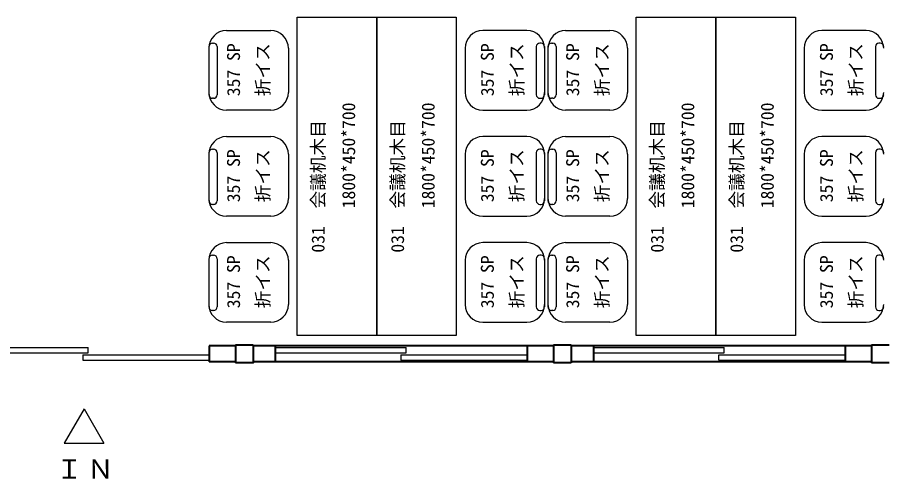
# Model space of a CAD drawing. Units: millimetres at full size, sheet at 1:50; details may follow other scales. Extents: x -10220 to 10872, y -9583 to 9014.
# Drawn here: x -2616 to 2287, y -9287 to -6676 of the extents above; entities that cross this region are included whole.
import ezdxf
from ezdxf.enums import TextEntityAlignment as Align

# ---------------------------------------------------------------- set-up
doc = ezdxf.new("R2010")
doc.units = ezdxf.units.MM
doc.header["$LTSCALE"] = 50
doc.layers.add('0-0', color=2, linetype='Continuous', lineweight=40)
doc.layers.add('0-2', color=7, linetype='Continuous', lineweight=25)
doc.styles.add('ＭＳ ゴシック', font='')
doc.styles.get('ＭＳ ゴシック').set_extended_font_data('MS Gothic')

msp = doc.modelspace()

# ---------------------------------------------------------------- linework, layer by layer
at = {"layer": '0-0'}
for p, q in [((-1381.04, -8535.48), (-1381.04, -8530.48)), ((-1381.04, -8530.48), (-1281.04, -8530.48)), ((-1281.04, -8535.48), (-1281.04, -8530.48)), ((418.96, -8535.48), (418.96, -8530.48)), ((418.96, -8530.48), (518.96, -8530.48)), ((518.96, -8535.48), (518.96, -8530.48)), ((2218.96, -8535.48), (2218.96, -8530.48)), ((2218.96, -8530.48), (2318.96, -8530.48)), ((-1381.04, -8535.48), (-1531.04, -8535.48)), ((-1531.04, -8535.48), (-1531.04, -8625.48)), ((418.96, -8535.48), (-1281.04, -8535.48)), ((-1156.04, -8535.48), (-1156.04, -8625.48)), ((268.96, -8535.48), (268.96, -8625.48)), ((2218.96, -8535.48), (518.96, -8535.48)), ((643.96, -8535.48), (643.96, -8625.48)), ((2068.96, -8535.48), (2068.96, -8625.48)), ((-1381.04, -8625.48), (-1531.04, -8625.48)), ((418.96, -8625.48), (-1281.04, -8625.48)), ((2218.96, -8625.48), (518.96, -8625.48)), ((518.96, -8630.48), (418.96, -8630.48)), ((2318.96, -8630.48), (2218.96, -8630.48))]:
    msp.add_line(p, q, dxfattribs=at)
at = {"layer": '0-0', "color": 7, "lineweight": 25}
for p, q in [((-2956.04, -8545.48), (-2216.04, -8545.48)), ((-2956.04, -8575.48), (-2216.04, -8575.48)), ((-2216.04, -8575.48), (-2216.04, -8545.48)), ((-1156.04, -8545.48), (-416.04, -8545.48)), ((-1156.04, -8575.48), (-416.04, -8575.48)), ((-416.04, -8575.48), (-416.04, -8545.48)), ((643.96, -8545.48), (1383.96, -8545.48)), ((-2246.04, -8585.48), (-1531.04, -8585.48)), ((-446.04, -8585.48), (268.96, -8585.48)), ((1353.96, -8615.48), (2068.96, -8615.48))]:
    msp.add_line(p, q, dxfattribs=at)
at = {"layer": '0-0'}
for points in [[(-1381.04, -8535.48), (-1381.04, -8625.48), (-1381.04, -8630.48)], [(-1281.04, -8535.48), (-1281.04, -8625.48), (-1281.04, -8630.48), (-1381.04, -8630.48)], [(418.96, -8535.48), (418.96, -8625.48), (418.96, -8630.48)], [(518.96, -8535.48), (518.96, -8625.48), (518.96, -8630.48)], [(2218.96, -8535.48), (2218.96, -8625.48), (2218.96, -8630.48)]]:
    msp.add_lwpolyline(points, dxfattribs=at)
at = {"layer": '0-0', "color": 7, "lineweight": 25}
for points in [[(643.96, -8575.48), (1383.96, -8575.48), (1383.96, -8545.48)], [(-2246.04, -8585.48), (-2246.04, -8615.48), (-1531.04, -8615.48)], [(-446.04, -8585.48), (-446.04, -8615.48), (268.96, -8615.48)], [(1353.96, -8615.48), (1353.96, -8585.48), (2068.96, -8585.48)]]:
    msp.add_lwpolyline(points, dxfattribs=at)
at = {"layer": '0-2'}
for p, q in [((-1432.18, -6751.31), (-1182.18, -6751.31)), ((267.82, -6751.31), (17.82, -6751.31)), ((487.24, -6751.31), (737.24, -6751.31)), ((2187.23, -6751.31), (1937.23, -6751.31)), ((-1532.18, -6842.29), (-1532.18, -7114.56)), ((-1512.18, -6822.29), (-1505.61, -6822.29)), ((-1485.62, -6842.29), (-1485.62, -7114.56)), ((-1082.18, -6851.31), (-1082.18, -7101.31)), ((-82.18, -6851.31), (-82.18, -7101.31)), ((321.25, -6842.29), (321.25, -7114.56)), ((347.81, -6822.29), (341.25, -6822.29)), ((367.82, -6842.29), (367.82, -7114.56)), ((387.24, -6842.29), (387.24, -7114.56)), ((407.24, -6822.29), (413.8, -6822.29)), ((433.8, -6842.29), (433.8, -7114.56)), ((837.24, -6851.31), (837.24, -7101.31)), ((1837.23, -6851.31), (1837.23, -7101.31)), ((2240.67, -6842.29), (2240.67, -7114.56)), ((2267.23, -6822.29), (2260.66, -6822.29)), ((-1505.61, -7134.56), (-1512.18, -7134.56)), ((341.25, -7134.56), (347.81, -7134.56)), ((413.8, -7134.56), (407.24, -7134.56)), ((2260.66, -7134.56), (2267.23, -7134.56)), ((-1182.18, -7201.31), (-1432.18, -7201.31)), ((17.82, -7201.31), (267.82, -7201.31)), ((737.24, -7201.31), (487.24, -7201.31)), ((1937.23, -7201.31), (2187.23, -7201.31)), ((-1432.18, -7351.32), (-1182.18, -7351.32)), ((267.82, -7351.32), (17.82, -7351.32)), ((487.24, -7351.32), (737.24, -7351.32)), ((2187.23, -7351.32), (1937.23, -7351.32)), ((-1532.18, -7442.29), (-1532.18, -7714.56)), ((-1512.18, -7422.29), (-1505.61, -7422.29)), ((-1485.62, -7442.29), (-1485.62, -7714.56)), ((-1082.18, -7451.32), (-1082.18, -7701.32)), ((-82.18, -7451.32), (-82.18, -7701.32)), ((321.25, -7442.29), (321.25, -7714.56)), ((347.81, -7422.29), (341.25, -7422.29)), ((367.82, -7442.29), (367.82, -7714.56)), ((387.24, -7442.29), (387.24, -7714.56)), ((407.24, -7422.29), (413.8, -7422.29)), ((433.8, -7442.29), (433.8, -7714.56)), ((837.24, -7451.32), (837.24, -7701.32)), ((1837.23, -7451.32), (1837.23, -7701.32)), ((2240.67, -7442.29), (2240.67, -7714.56)), ((2267.23, -7422.29), (2260.66, -7422.29)), ((-1505.61, -7734.56), (-1512.18, -7734.56)), ((341.25, -7734.56), (347.81, -7734.56)), ((413.8, -7734.56), (407.24, -7734.56)), ((2260.66, -7734.56), (2267.23, -7734.56)), ((-1182.18, -7801.31), (-1432.18, -7801.31)), ((17.82, -7801.31), (267.82, -7801.31)), ((737.24, -7801.31), (487.24, -7801.31)), ((1937.23, -7801.31), (2187.23, -7801.31)), ((-1432.18, -7951.31), (-1182.18, -7951.31)), ((267.82, -7951.31), (17.82, -7951.31)), ((487.24, -7951.31), (737.24, -7951.31)), ((2187.23, -7951.31), (1937.23, -7951.31)), ((-1512.18, -8022.29), (-1505.61, -8022.29)), ((347.81, -8022.29), (341.25, -8022.29)), ((407.24, -8022.29), (413.8, -8022.29)), ((2267.23, -8022.29), (2260.66, -8022.29)), ((-1532.18, -8042.29), (-1532.18, -8314.56)), ((-1485.62, -8042.29), (-1485.62, -8314.56)), ((-1082.18, -8051.32), (-1082.18, -8301.32)), ((-82.18, -8051.32), (-82.18, -8301.32)), ((321.25, -8042.29), (321.25, -8314.56)), ((367.82, -8042.29), (367.82, -8314.56)), ((387.24, -8042.29), (387.24, -8314.56)), ((433.8, -8042.29), (433.8, -8314.56)), ((837.24, -8051.32), (837.24, -8301.32)), ((1837.23, -8051.32), (1837.23, -8301.32)), ((2240.67, -8042.29), (2240.67, -8314.56)), ((-1505.61, -8334.56), (-1512.18, -8334.56)), ((341.25, -8334.56), (347.81, -8334.56)), ((413.8, -8334.56), (407.24, -8334.56)), ((2260.66, -8334.56), (2267.23, -8334.56)), ((-1182.18, -8401.31), (-1432.18, -8401.31)), ((17.82, -8401.31), (267.82, -8401.31)), ((737.24, -8401.31), (487.24, -8401.31)), ((1937.23, -8401.31), (2187.23, -8401.31)), ((-2238.8, -8892.36), (-2350.73, -9086.23)), ((-2238.8, -8892.36), (-2126.87, -9086.23)), ((-2350.73, -9086.23), (-2126.87, -9086.23))]:
    msp.add_line(p, q, dxfattribs=at)
for points in [[(-582.18, -8476.31), (-1032.18, -8476.31), (-1032.18, -6676.31), (-582.18, -6676.31)], [(-132.18, -8476.31), (-582.18, -8476.31), (-582.18, -6676.31), (-132.18, -6676.31)], [(1337.23, -8476.31), (887.24, -8476.31), (887.24, -6676.31), (1337.23, -6676.31)], [(1787.23, -8476.31), (1337.23, -8476.31), (1337.23, -6676.31), (1787.23, -6676.31)]]:
    msp.add_lwpolyline(points, close=True, dxfattribs=at)
for centre, radius, start, end in [((-1432.18, -6851.31), 100, 90, 180), ((-1182.18, -6851.31), 100, 0, 90), ((17.82, -6851.31), 100, 90, 180), ((267.82, -6851.31), 100, 0, 90), ((487.24, -6851.31), 100, 90, 180), ((737.24, -6851.31), 100, 0, 90), ((1937.23, -6851.31), 100, 90, 180), ((2187.23, -6851.31), 100, 0, 90), ((-1512.18, -6842.29), 20, 90, 180), ((-1505.61, -6842.29), 20, 0, 90), ((341.25, -6842.29), 20, 90, 180), ((347.81, -6842.29), 20, 0, 90), ((407.24, -6842.29), 20, 90, 180), ((413.8, -6842.29), 20, 0, 90), ((2260.66, -6842.29), 20, 90, 180), ((2267.23, -6842.29), 20, 0, 90), ((-1432.18, -7101.31), 100, 180, 270), ((-1182.18, -7101.31), 100, 270, 0), ((17.82, -7101.31), 100, 180, 270), ((267.82, -7101.31), 100, 270, 0), ((487.24, -7101.31), 100, 180, 270), ((737.24, -7101.31), 100, 270, 0), ((1937.23, -7101.31), 100, 180, 270), ((2187.23, -7101.31), 100, 270, 0), ((-1512.18, -7114.56), 20, 180, 270), ((-1505.61, -7114.56), 20, 270, 0), ((341.25, -7114.56), 20, 180, 270), ((347.81, -7114.56), 20, 270, 0), ((407.24, -7114.56), 20, 180, 270), ((413.8, -7114.56), 20, 270, 0), ((2260.66, -7114.56), 20, 180, 270), ((2267.23, -7114.56), 20, 270, 0), ((-1432.18, -7451.32), 100, 90, 180), ((-1182.18, -7451.32), 100, 0, 90), ((17.82, -7451.32), 100, 90, 180), ((267.82, -7451.32), 100, 0, 90), ((487.24, -7451.32), 100, 90, 180), ((737.24, -7451.32), 100, 0, 90), ((1937.23, -7451.32), 100, 90, 180), ((2187.23, -7451.32), 100, 0, 90), ((-1512.18, -7442.29), 20, 90, 180), ((-1505.61, -7442.29), 20, 0, 90), ((341.25, -7442.29), 20, 90, 180), ((347.81, -7442.29), 20, 0, 90), ((407.24, -7442.29), 20, 90, 180), ((413.8, -7442.29), 20, 0, 90), ((2260.66, -7442.29), 20, 90, 180), ((2267.23, -7442.29), 20, 0, 90), ((-1432.18, -7701.32), 100, 180, 270), ((-1512.18, -7714.56), 20, 180, 270), ((-1505.61, -7714.56), 20, 270, 0), ((-1182.18, -7701.32), 100, 270, 0), ((17.82, -7701.32), 100, 180, 270), ((267.82, -7701.32), 100, 270, 0), ((341.25, -7714.56), 20, 180, 270), ((347.81, -7714.56), 20, 270, 0), ((487.24, -7701.32), 100, 180, 270), ((407.24, -7714.56), 20, 180, 270), ((413.8, -7714.56), 20, 270, 0), ((737.24, -7701.32), 100, 270, 0), ((1937.23, -7701.32), 100, 180, 270), ((2187.23, -7701.32), 100, 270, 0), ((2260.66, -7714.56), 20, 180, 270), ((2267.23, -7714.56), 20, 270, 0), ((-1432.18, -8051.32), 100, 90, 180), ((-1182.18, -8051.32), 100, 0, 90), ((17.82, -8051.32), 100, 90, 180), ((267.82, -8051.32), 100, 0, 90), ((487.24, -8051.32), 100, 90, 180), ((737.24, -8051.32), 100, 0, 90), ((1937.23, -8051.32), 100, 90, 180), ((2187.23, -8051.32), 100, 0, 90), ((-1512.18, -8042.29), 20, 90, 180), ((-1505.61, -8042.29), 20, 0, 90), ((341.25, -8042.29), 20, 90, 180), ((347.81, -8042.29), 20, 0, 90), ((407.24, -8042.29), 20, 90, 180), ((413.8, -8042.29), 20, 0, 90), ((2260.66, -8042.29), 20, 90, 180), ((2267.23, -8042.29), 20, 0, 90), ((-1432.18, -8301.32), 100, 180, 270), ((-1512.18, -8314.56), 20, 180, 270), ((-1505.61, -8314.56), 20, 270, 0), ((-1182.18, -8301.32), 100, 270, 0), ((17.82, -8301.32), 100, 180, 270), ((267.82, -8301.32), 100, 270, 0), ((341.25, -8314.56), 20, 180, 270), ((347.81, -8314.56), 20, 270, 0), ((487.24, -8301.32), 100, 180, 270), ((407.24, -8314.56), 20, 180, 270), ((413.8, -8314.56), 20, 270, 0), ((737.24, -8301.32), 100, 270, 0), ((1937.23, -8301.32), 100, 180, 270), ((2187.23, -8301.32), 100, 270, 0), ((2260.66, -8314.56), 20, 180, 270), ((2267.23, -8314.56), 20, 270, 0)]:
    msp.add_arc(centre, radius, start, end, dxfattribs=at)

# ---------------------------------------------------------------- texts
at = {"layer": '0-2', "color": 4, "style": 'ＭＳ ゴシック'}
for s, p in [('357 SP', (-1333.93, -7122.53)), ('折イス', (-1167.99, -7122.53)), ('357 SP', (102.68, -7122.53)), ('折イス', (268.62, -7122.53)), ('357 SP', (585.49, -7122.53)), ('折イス', (751.43, -7122.53)), ('357 SP', (2022.1, -7122.53)), ('折イス', (2188.04, -7122.53)), ('1800*450*700', (-682.35, -7756.79)), ('1800*450*700', (-232.36, -7756.79)), ('1800*450*700', (1237.06, -7756.79)), ('1800*450*700', (1687.06, -7756.79)), ('031\u3000会議机木目', (-855.54, -8007.9)), ('031\u3000会議机木目', (-405.54, -8007.9)), ('031\u3000会議机木目', (1063.88, -8007.9)), ('031\u3000会議机木目', (1513.88, -8007.9)), ('357 SP', (-1333.93, -7722.53)), ('折イス', (-1167.99, -7722.53)), ('357 SP', (102.68, -7722.53)), ('折イス', (268.62, -7722.53)), ('357 SP', (585.49, -7722.53)), ('折イス', (751.43, -7722.53)), ('357 SP', (2022.1, -7722.53)), ('折イス', (2188.04, -7722.53)), ('357 SP', (-1333.93, -8322.53)), ('折イス', (-1167.99, -8322.53)), ('357 SP', (102.68, -8322.53)), ('折イス', (268.62, -8322.53)), ('357 SP', (585.49, -8322.53)), ('折イス', (751.43, -8322.53)), ('357 SP', (2022.1, -8322.53)), ('折イス', (2188.04, -8322.53))]:
    msp.add_text(s, height=73.31, rotation=90, dxfattribs=at).set_placement(p, align=Align.BOTTOM_LEFT)
at = {"layer": '0-2', "insert": (-2396.85, -9286.87), "char_height": 110, "attachment_point": 7, "style": 'ＭＳ ゴシック'}
msp.add_mtext('\\T1.17;ＩＮ', dxfattribs=at)

doc.saveas('drawing.dxf')
